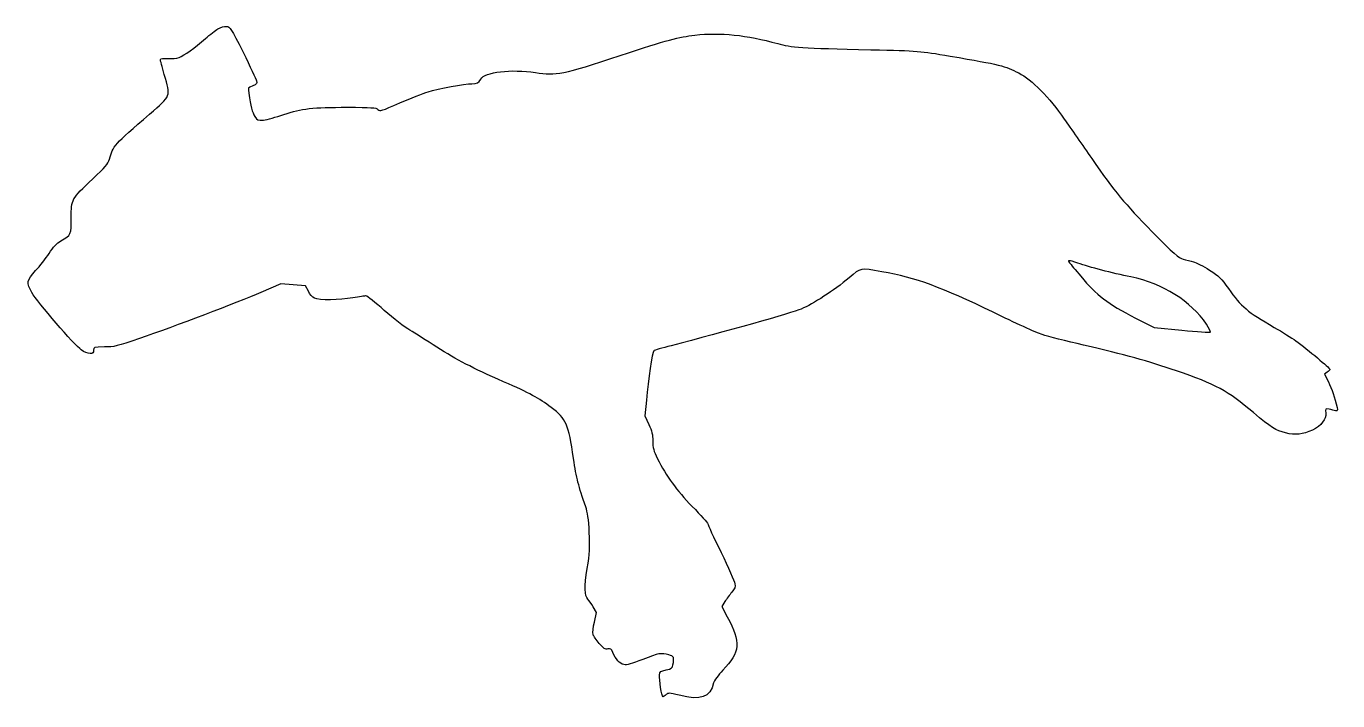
# Model space of a CAD drawing. Header units: centimetres. Extents: x -17.7 to 17.6, y -9.1 to 9.
import ezdxf

# ---------------------------------------------------------------- set-up
doc = ezdxf.new("R2010")
doc.units = ezdxf.units.CM
doc.header["$MEASUREMENT"] = 0
doc.layers.add('Layer 1', color=7, linetype='Continuous')

msp = doc.modelspace()

# ---------------------------------------------------------------- linework, layer by layer
at = {"layer": 'Layer 1'}
for points, knots in [([(-12.52361, 8.97467), (-12.59064, 8.93234), (-12.74233, 8.81592), (-12.85875, 8.71714), (-12.85875, 8.71714), (-13.15156, 8.46314), (-13.43731, 8.25853), (-13.57136, 8.20561), (-13.57136, 8.20561), (-13.63133, 8.18092), (-13.77244, 8.1668), (-13.87828, 8.17386), (-13.87828, 8.17386), (-13.9947, 8.18092), (-14.07584, 8.17033), (-14.07584, 8.14917), (-14.07584, 8.14917), (-14.07584, 8.13153), (-14.02645, 7.94809), (-13.97001, 7.747), (-13.97001, 7.747), (-13.79362, 7.14375), (-13.77951, 7.18608), (-14.36512, 6.67808), (-14.36512, 6.67808), (-15.32115, 5.85258), (-15.3529, 5.8173), (-15.44815, 5.461), (-15.44815, 5.461), (-15.48343, 5.33753), (-15.56104, 5.24581), (-15.89618, 4.93183), (-15.89618, 4.93183), (-16.47826, 4.38502), (-16.47474, 4.38855), (-16.47474, 3.88761), (-16.47474, 3.88761), (-16.47474, 3.42547), (-16.47474, 3.429), (-16.75696, 3.26319), (-16.75696, 3.26319), (-16.85927, 3.20322), (-16.96157, 3.09386), (-17.07093, 2.92805), (-17.07093, 2.92805), (-17.15912, 2.79399), (-17.3214, 2.58233), (-17.43429, 2.46238), (-17.43429, 2.46238), (-17.67418, 2.20485), (-17.68829, 2.13077), (-17.5366, 1.86971), (-17.5366, 1.86971), (-17.39549, 1.62277), (-16.37949, 0.44449), (-16.20663, 0.32807), (-16.20663, 0.32807), (-16.12902, 0.27163), (-16.02319, 0.22929), (-15.97027, 0.22929), (-15.97027, 0.22929), (-15.89266, 0.22929), (-15.87502, 0.24693), (-15.87502, 0.31748), (-15.87502, 0.31748), (-15.87502, 0.40567), (-15.87149, 0.40567), (-15.58221, 0.40567), (-15.58221, 0.40567), (-15.31763, 0.40567), (-15.23649, 0.42684), (-14.64029, 0.63145), (-14.64029, 0.63145), (-13.70896, 0.95601), (-11.99798, 1.60159), (-11.36651, 1.87323), (-11.36651, 1.87323), (-11.36651, 1.87323), (-10.83029, 2.10606), (-10.83029, 2.10606), (-10.83029, 2.10606), (-10.83029, 2.10606), (-10.49515, 2.08137), (-10.49515, 2.08137), (-10.49515, 2.08137), (-10.49515, 2.08137), (-10.16354, 2.05668), (-10.16354, 2.05668), (-10.16354, 2.05668), (-10.16354, 2.05668), (-10.08946, 1.90499), (-10.08946, 1.90499), (-10.08946, 1.90499), (-10.05065, 1.82385), (-9.97657, 1.73918), (-9.92718, 1.71802), (-9.92718, 1.71802), (-9.80371, 1.65805), (-9.24632, 1.6651), (-8.89001, 1.7286), (-8.89001, 1.7286), (-8.7242, 1.75682), (-8.56545, 1.78152), (-8.53723, 1.78152), (-8.53723, 1.78152), (-8.50548, 1.78152), (-8.28323, 1.60513), (-8.04334, 1.38994), (-8.04334, 1.38994), (-7.79992, 1.17475), (-7.48948, 0.93486), (-7.35542, 0.85725), (-7.35542, 0.85725), (-7.21784, 0.77611), (-6.89328, 0.5715), (-6.6287, 0.40217), (-6.6287, 0.40217), (-6.07837, 0.04939), (-5.69737, -0.14816), (-4.82953, -0.52916), (-4.82953, -0.52916), (-4.12045, -0.8396), (-3.88761, -0.9666), (-3.54542, -1.22413), (-3.54542, -1.22413), (-3.13973, -1.53457), (-3.08328, -1.66157), (-2.9457, -2.59644), (-2.9457, -2.59644), (-2.86809, -3.13266), (-2.81517, -3.3408), (-2.61762, -3.89819), (-2.61762, -3.89819), (-2.56823, -4.03577), (-2.54001, -4.23686), (-2.52237, -4.58611), (-2.52237, -4.58611), (-2.5012, -5.00592), (-2.51179, -5.15055), (-2.57529, -5.55625), (-2.57529, -5.55625), (-2.65996, -6.06425), (-2.6529, -6.29356), (-2.56118, -6.38528), (-2.56118, -6.38528), (-2.52943, -6.41703), (-2.46593, -6.51228), (-2.41654, -6.59695), (-2.41654, -6.59695), (-2.41654, -6.59695), (-2.32482, -6.74864), (-2.32482, -6.74864), (-2.32482, -6.74864), (-2.32482, -6.74864), (-2.38479, -7.00264), (-2.38479, -7.00264), (-2.38479, -7.00264), (-2.41654, -7.14022), (-2.43065, -7.28839), (-2.42007, -7.33425), (-2.42007, -7.33425), (-2.40949, -7.37658), (-2.3354, -7.48947), (-2.25426, -7.58119), (-2.25426, -7.58119), (-2.13432, -7.71877), (-2.09198, -7.74347), (-2.02143, -7.72583), (-2.02143, -7.72583), (-1.95087, -7.70819), (-1.92971, -7.72583), (-1.8909, -7.82108), (-1.8909, -7.82108), (-1.81329, -8.001), (-1.7004, -8.12447), (-1.59104, -8.14916), (-1.59104, -8.14916), (-1.51343, -8.1668), (-1.3829, -8.12799), (-1.07951, -8.01158), (-1.07951, -8.01158), (-0.64559, -7.83872), (-0.58915, -7.82814), (-0.37748, -7.88811), (-0.37748, -7.88811), (-0.2399, -7.92339), (-0.22931, -7.95514), (-0.26812, -8.15622), (-0.26812, -8.15622), (-0.28576, -8.24794), (-0.31045, -8.26558), (-0.45156, -8.2938), (-0.45156, -8.2938), (-0.59973, -8.32202), (-0.61737, -8.33613), (-0.63148, -8.43138), (-0.63148, -8.43138), (-0.64206, -8.5478), (-0.57151, -9.01346), (-0.53623, -9.01346), (-0.53623, -9.01346), (-0.52565, -9.01346), (-0.49037, -8.98877), (-0.45509, -8.95702), (-0.45509, -8.95702), (-0.39865, -8.90763), (-0.37042, -8.90763), (-0.10231, -8.97466), (-0.10231, -8.97466), (0.48683, -9.12283), (0.73377, -9.03463), (0.8255, -8.64305), (0.8255, -8.64305), (0.83961, -8.58661), (0.9525, -8.43138), (1.07597, -8.30086), (1.07597, -8.30086), (1.54516, -7.80344), (1.56633, -7.56003), (1.19591, -6.86153), (1.19591, -6.86153), (1.19591, -6.86153), (1.04774, -6.58636), (1.04774, -6.58636), (1.04774, -6.58636), (1.04774, -6.58636), (1.13241, -6.4523), (1.13241, -6.4523), (1.13241, -6.4523), (1.17827, -6.37822), (1.25941, -6.26533), (1.31585, -6.20183), (1.31585, -6.20183), (1.40052, -6.10658), (1.41463, -6.06072), (1.40052, -5.969), (1.40052, -5.969), (1.38994, -5.9055), (1.22413, -5.52803), (1.02658, -5.12586), (1.02658, -5.12586), (0.82902, -4.72369), (0.67027, -4.37797), (0.67027, -4.3568), (0.67027, -4.3568), (0.67027, -4.33563), (0.4833, -4.12397), (0.25046, -3.88761), (0.25046, -3.88761), (-0.1764, -3.44664), (-0.44804, -3.07269), (-0.6844, -2.6035), (-0.6844, -2.6035), (-0.79023, -2.39183), (-0.8114, -2.31069), (-0.8114, -2.12725), (-0.8114, -2.12725), (-0.8114, -1.95439), (-0.83609, -1.85561), (-0.91723, -1.67922), (-0.91723, -1.67922), (-0.91723, -1.67922), (-1.02659, -1.44991), (-1.02659, -1.44991), (-1.02659, -1.44991), (-1.02659, -1.44991), (-0.98426, -1.02658), (-0.98426, -1.02658), (-0.98426, -1.02658), (-0.93487, -0.47977), (-0.82198, 0.26811), (-0.7867, 0.29986), (-0.7867, 0.29986), (-0.77259, 0.31397), (-0.56092, 0.37747), (-0.31751, 0.44097), (-0.31751, 0.44097), (1.09007, 0.80433), (2.95274, 1.32997), (3.18557, 1.42875), (3.18557, 1.42875), (3.5066, 1.56281), (4.06399, 1.92617), (4.47674, 2.26836), (4.47674, 2.26836), (4.80835, 2.54705), (4.75191, 2.53647), (5.36221, 2.43064), (5.36221, 2.43064), (6.26885, 2.27189), (6.97793, 2.01436), (8.36082, 1.34056), (8.36082, 1.34056), (8.93232, 1.05834), (9.52499, 0.79023), (9.68021, 0.74084), (9.68021, 0.74084), (9.8319, 0.68792), (10.33285, 0.56092), (10.79146, 0.45509), (10.79146, 0.45509), (11.89918, 0.20109), (12.53771, 0.0247), (13.29265, -0.23635), (13.29265, -0.23635), (14.35451, -0.59971), (14.67201, -0.77257), (15.36698, -1.36171), (15.36698, -1.36171), (15.84323, -1.76388), (15.96317, -1.84149), (16.23481, -1.90852), (16.23481, -1.90852), (16.49234, -1.97555), (16.70048, -1.95438), (16.958, -1.83091), (16.958, -1.83091), (17.19436, -1.71802), (17.33194, -1.5381), (17.31431, -1.3723), (17.31431, -1.3723), (17.3002, -1.25236), (17.30373, -1.24883), (17.40603, -1.26999), (17.40603, -1.26999), (17.466, -1.2841), (17.54361, -1.30174), (17.57889, -1.31232), (17.57889, -1.31232), (17.63181, -1.32643), (17.63886, -1.31232), (17.62122, -1.22765), (17.62122, -1.22765), (17.55772, -0.95248), (17.48011, -0.72318), (17.38486, -0.53621), (17.38486, -0.53621), (17.38486, -0.53621), (17.28255, -0.32807), (17.28255, -0.32807), (17.28255, -0.32807), (17.28255, -0.32807), (17.35311, -0.27515), (17.35311, -0.27515), (17.35311, -0.27515), (17.39544, -0.24693), (17.42719, -0.21165), (17.42719, -0.19401), (17.42719, -0.19401), (17.42719, -0.16226), (16.83452, 0.33516), (16.50997, 0.57152), (16.50997, 0.57152), (16.40061, 0.64913), (16.13955, 0.81494), (15.92789, 0.93488), (15.92789, 0.93488), (15.20117, 1.35116), (15.03889, 1.48874), (14.69317, 1.98263), (14.69317, 1.98263), (14.5062, 2.25074), (14.4427, 2.31424), (14.18164, 2.47652), (14.18164, 2.47652), (14.01583, 2.58235), (13.82181, 2.68113), (13.75125, 2.69877), (13.75125, 2.69877), (13.67717, 2.71994), (13.55369, 2.75169), (13.47256, 2.77285), (13.47256, 2.77285), (13.35262, 2.80107), (13.21856, 2.92102), (12.64353, 3.51016), (12.64353, 3.51016), (11.88506, 4.27922), (11.6487, 4.56497), (11.01017, 5.48572), (11.01017, 5.48572), (10.77381, 5.82439), (10.4422, 6.30064), (10.27286, 6.54405), (10.27286, 6.54405), (9.87775, 7.11555), (9.38739, 7.60944), (9.04872, 7.78583), (9.04872, 7.78583), (8.66772, 7.98339), (8.56541, 8.00808), (7.19664, 8.24091), (7.19664, 8.24091), (6.37114, 8.38202), (6.36056, 8.38202), (5.06233, 8.41377), (5.06233, 8.41377), (3.16791, 8.4561), (2.91744, 8.47374), (2.55408, 8.57605), (2.55408, 8.57605), (1.71094, 8.81241), (1.0195, 8.88297), (0.32452, 8.80536), (0.32452, 8.80536), (-0.11998, 8.75597), (-0.39867, 8.68189), (-1.69337, 8.25503), (-1.69337, 8.25503), (-3.24559, 7.7435), (-3.4114, 7.70822), (-3.97231, 7.79642), (-3.97231, 7.79642), (-4.62142, 7.89873), (-5.34109, 7.81406), (-5.44692, 7.62003), (-5.44692, 7.62003), (-5.50336, 7.51772), (-5.54217, 7.49656), (-5.68328, 7.49656), (-5.68328, 7.49656), (-5.87731, 7.49656), (-6.59345, 7.36603), (-6.86509, 7.28137), (-6.86509, 7.28137), (-6.99562, 7.24256), (-7.33781, 7.10498), (-7.62709, 6.97798), (-7.62709, 6.97798), (-8.11745, 6.76279), (-8.15626, 6.7522), (-8.21623, 6.80512), (-8.21623, 6.80512), (-8.26915, 6.85451), (-8.38556, 6.86156), (-9.03467, 6.86156), (-9.03467, 6.86156), (-9.97659, 6.86156), (-10.26586, 6.82981), (-10.74917, 6.66753), (-10.74917, 6.66753), (-10.95731, 6.59697), (-11.20425, 6.52995), (-11.29598, 6.51936), (-11.29598, 6.51936), (-11.45473, 6.50172), (-11.46531, 6.50525), (-11.53234, 6.61814), (-11.53234, 6.61814), (-11.59937, 6.7275), (-11.6417, 6.88978), (-11.69462, 7.23903), (-11.69462, 7.23903), (-11.71579, 7.38367), (-11.71579, 7.3872), (-11.58879, 7.44011), (-11.58879, 7.44011), (-11.47943, 7.48597), (-11.46532, 7.50714), (-11.48296, 7.57417), (-11.48296, 7.57417), (-11.49707, 7.62003), (-11.65935, 7.96575), (-11.84632, 8.34323), (-11.84632, 8.34323), (-12.17088, 8.99587), (-12.19557, 9.03115), (-12.29435, 9.04173), (-12.29435, 9.04173), (-12.35432, 9.04526), (-12.4531, 9.01704), (-12.52366, 8.9747), (-12.52366, 8.9747), (-12.52366, 8.9747), (-12.52361, 8.97467), (-12.52361, 8.97467)], [0, 0, 0, 0, 0.00833333, 0.00833333, 0.00833333, 0.00833333, 0.01666667, 0.01666667, 0.01666667, 0.01666667, 0.025, 0.025, 0.025, 0.025, 0.03333333, 0.03333333, 0.03333333, 0.03333333, 0.04166667, 0.04166667, 0.04166667, 0.04166667, 0.05, 0.05, 0.05, 0.05, 0.05833333, 0.05833333, 0.05833333, 0.05833333, 0.06666667, 0.06666667, 0.06666667, 0.06666667, 0.075, 0.075, 0.075, 0.075, 0.08333333, 0.08333333, 0.08333333, 0.08333333, 0.09166667, 0.09166667, 0.09166667, 0.09166667, 0.1, 0.1, 0.1, 0.1, 0.10833333, 0.10833333, 0.10833333, 0.10833333, 0.11666667, 0.11666667, 0.11666667, 0.11666667, 0.125, 0.125, 0.125, 0.125, 0.13333333, 0.13333333, 0.13333333, 0.13333333, 0.14166667, 0.14166667, 0.14166667, 0.14166667, 0.15, 0.15, 0.15, 0.15, 0.15833333, 0.15833333, 0.15833333, 0.15833333, 0.16666667, 0.16666667, 0.16666667, 0.16666667, 0.175, 0.175, 0.175, 0.175, 0.18333333, 0.18333333, 0.18333333, 0.18333333, 0.19166667, 0.19166667, 0.19166667, 0.19166667, 0.2, 0.2, 0.2, 0.2, 0.20833333, 0.20833333, 0.20833333, 0.20833333, 0.21666667, 0.21666667, 0.21666667, 0.21666667, 0.225, 0.225, 0.225, 0.225, 0.23333333, 0.23333333, 0.23333333, 0.23333333, 0.24166667, 0.24166667, 0.24166667, 0.24166667, 0.25, 0.25, 0.25, 0.25, 0.25833333, 0.25833333, 0.25833333, 0.25833333, 0.26666667, 0.26666667, 0.26666667, 0.26666667, 0.275, 0.275, 0.275, 0.275, 0.28333333, 0.28333333, 0.28333333, 0.28333333, 0.29166667, 0.29166667, 0.29166667, 0.29166667, 0.3, 0.3, 0.3, 0.3, 0.30833333, 0.30833333, 0.30833333, 0.30833333, 0.31666667, 0.31666667, 0.31666667, 0.31666667, 0.325, 0.325, 0.325, 0.325, 0.33333333, 0.33333333, 0.33333333, 0.33333333, 0.34166667, 0.34166667, 0.34166667, 0.34166667, 0.35, 0.35, 0.35, 0.35, 0.35833333, 0.35833333, 0.35833333, 0.35833333, 0.36666667, 0.36666667, 0.36666667, 0.36666667, 0.375, 0.375, 0.375, 0.375, 0.38333333, 0.38333333, 0.38333333, 0.38333333, 0.39166667, 0.39166667, 0.39166667, 0.39166667, 0.4, 0.4, 0.4, 0.4, 0.40833333, 0.40833333, 0.40833333, 0.40833333, 0.41666667, 0.41666667, 0.41666667, 0.41666667, 0.425, 0.425, 0.425, 0.425, 0.43333333, 0.43333333, 0.43333333, 0.43333333, 0.44166667, 0.44166667, 0.44166667, 0.44166667, 0.45, 0.45, 0.45, 0.45, 0.45833333, 0.45833333, 0.45833333, 0.45833333, 0.46666667, 0.46666667, 0.46666667, 0.46666667, 0.475, 0.475, 0.475, 0.475, 0.48333333, 0.48333333, 0.48333333, 0.48333333, 0.49166667, 0.49166667, 0.49166667, 0.49166667, 0.5, 0.5, 0.5, 0.5, 0.50833333, 0.50833333, 0.50833333, 0.50833333, 0.51666667, 0.51666667, 0.51666667, 0.51666667, 0.525, 0.525, 0.525, 0.525, 0.53333333, 0.53333333, 0.53333333, 0.53333333, 0.54166667, 0.54166667, 0.54166667, 0.54166667, 0.55, 0.55, 0.55, 0.55, 0.55833333, 0.55833333, 0.55833333, 0.55833333, 0.56666667, 0.56666667, 0.56666667, 0.56666667, 0.575, 0.575, 0.575, 0.575, 0.58333333, 0.58333333, 0.58333333, 0.58333333, 0.59166667, 0.59166667, 0.59166667, 0.59166667, 0.6, 0.6, 0.6, 0.6, 0.60833333, 0.60833333, 0.60833333, 0.60833333, 0.61666667, 0.61666667, 0.61666667, 0.61666667, 0.625, 0.625, 0.625, 0.625, 0.63333333, 0.63333333, 0.63333333, 0.63333333, 0.64166667, 0.64166667, 0.64166667, 0.64166667, 0.65, 0.65, 0.65, 0.65, 0.65833333, 0.65833333, 0.65833333, 0.65833333, 0.66666667, 0.66666667, 0.66666667, 0.66666667, 0.675, 0.675, 0.675, 0.675, 0.68333333, 0.68333333, 0.68333333, 0.68333333, 0.69166667, 0.69166667, 0.69166667, 0.69166667, 0.7, 0.7, 0.7, 0.7, 0.70833333, 0.70833333, 0.70833333, 0.70833333, 0.71666667, 0.71666667, 0.71666667, 0.71666667, 0.725, 0.725, 0.725, 0.725, 0.73333333, 0.73333333, 0.73333333, 0.73333333, 0.74166667, 0.74166667, 0.74166667, 0.74166667, 0.75, 0.75, 0.75, 0.75, 0.75833333, 0.75833333, 0.75833333, 0.75833333, 0.76666667, 0.76666667, 0.76666667, 0.76666667, 0.775, 0.775, 0.775, 0.775, 0.78333333, 0.78333333, 0.78333333, 0.78333333, 0.79166667, 0.79166667, 0.79166667, 0.79166667, 0.8, 0.8, 0.8, 0.8, 0.80833333, 0.80833333, 0.80833333, 0.80833333, 0.81666667, 0.81666667, 0.81666667, 0.81666667, 0.825, 0.825, 0.825, 0.825, 0.83333333, 0.83333333, 0.83333333, 0.83333333, 0.84166667, 0.84166667, 0.84166667, 0.84166667, 0.85, 0.85, 0.85, 0.85, 0.85833333, 0.85833333, 0.85833333, 0.85833333, 0.86666667, 0.86666667, 0.86666667, 0.86666667, 0.875, 0.875, 0.875, 0.875, 0.88333333, 0.88333333, 0.88333333, 0.88333333, 0.89166667, 0.89166667, 0.89166667, 0.89166667, 0.9, 0.9, 0.9, 0.9, 0.90833333, 0.90833333, 0.90833333, 0.90833333, 0.91666667, 0.91666667, 0.91666667, 0.91666667, 0.925, 0.925, 0.925, 0.925, 0.93333333, 0.93333333, 0.93333333, 0.93333333, 0.94166667, 0.94166667, 0.94166667, 0.94166667, 0.95, 0.95, 0.95, 0.95, 0.95833333, 0.95833333, 0.95833333, 0.95833333, 0.96666667, 0.96666667, 0.96666667, 0.96666667, 0.975, 0.975, 0.975, 0.975, 0.98333333, 0.98333333, 0.98333333, 0.98333333, 1, 1, 1, 1]), ([(10.63978, 2.66347), (10.9467, 2.55411), (11.56406, 2.39536), (12.065, 2.29305), (12.065, 2.29305), (12.92931, 2.11313), (13.68778, 1.64041), (14.10053, 1.01952), (14.10053, 1.01952), (14.17109, 0.91369), (14.21695, 0.81844), (14.20636, 0.80785), (14.20636, 0.80785), (14.19578, 0.79727), (13.85005, 0.81843), (13.4373, 0.85724), (13.4373, 0.85724), (13.4373, 0.85724), (12.68941, 0.93132), (12.68941, 0.93132), (12.68941, 0.93132), (12.68941, 0.93132), (12.19199, 1.18532), (12.19199, 1.18532), (12.19199, 1.18532), (11.42999, 1.5769), (11.14777, 1.78857), (10.71738, 2.31068), (10.71738, 2.31068), (10.5798, 2.47649), (10.44221, 2.63876), (10.41399, 2.67404), (10.41399, 2.67404), (10.34696, 2.75165), (10.38577, 2.75165), (10.63977, 2.66346), (10.63977, 2.66346), (10.63977, 2.66346), (10.63978, 2.66347), (10.63978, 2.66347)], [0, 0, 0, 0, 0.09090909, 0.09090909, 0.09090909, 0.09090909, 0.18181818, 0.18181818, 0.18181818, 0.18181818, 0.27272727, 0.27272727, 0.27272727, 0.27272727, 0.36363636, 0.36363636, 0.36363636, 0.36363636, 0.45454545, 0.45454545, 0.45454545, 0.45454545, 0.54545455, 0.54545455, 0.54545455, 0.54545455, 0.63636364, 0.63636364, 0.63636364, 0.63636364, 0.72727273, 0.72727273, 0.72727273, 0.72727273, 0.81818182, 0.81818182, 0.81818182, 0.81818182, 1, 1, 1, 1])]:
    msp.add_open_spline(points, degree=3, knots=knots, dxfattribs=at)

doc.saveas('drawing.dxf')
